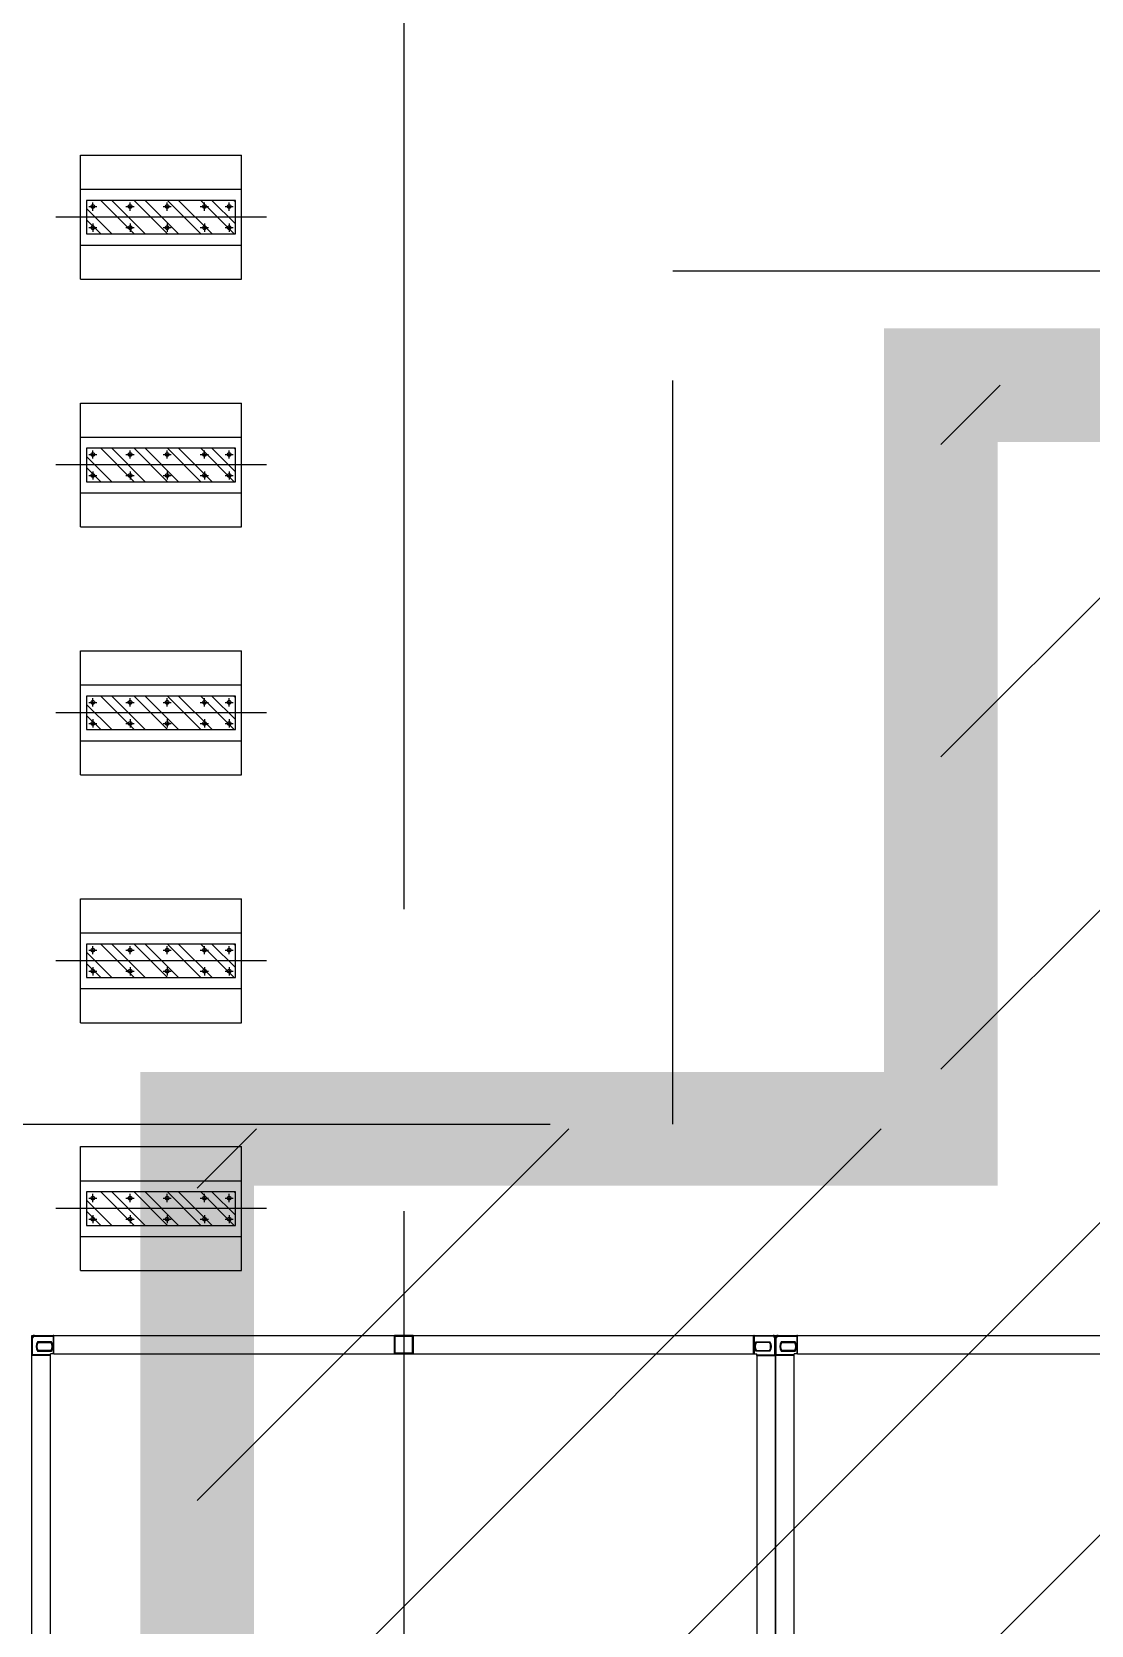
# Model space of a CAD drawing. Header units: millimetres. Extents: x 4133871 to 4440428, y -545651 to -495191.
# Drawn here: x 4198607 to 4199119, y -500683 to -499912 of the extents above; entities that cross this region are included whole.
import ezdxf

# ---------------------------------------------------------------- set-up
doc = ezdxf.new("R2010")
doc.units = ezdxf.units.MM
doc.header["$LTSCALE"] = 60
doc.linetypes.add('HID', pattern=[3, 2, -1])
doc.layers.add('3', color=3, linetype='Continuous')
doc.layers.add('SITE BOUNDARY-AP', color=4, linetype='xxx')
doc.styles.get("Standard").update_dxf_attribs({"font": 'romans.shx', "width": 0.75, "bigfont": 'whgtxt.shx'})
doc.linetypes.add('xxx', pattern='A,0.25,-0.022286,["xxx",Standard,S=0.1,R=0,X=0,Y=-0.035957],-0.221744', length=0.49403)

# ---------------------------------------------------------------- blocks, each defined once
blk = doc.blocks.new('KEY PLAN_NEW')
h = blk.add_hatch()
h.set_pattern_fill('ANSI32', color=253, scale=0.4, angle=90, style=0)
h.set_pattern_definition([(135, (897.6034, -5744.427), (-2.6940768, -2.6940768), []), (135, (897.6034, -5742.631), (-2.6940768, -2.6940768), [])])
h.paths.add_polyline_path([(-1695.02, -1254.18), (-1671.02, -1254.18), (-1671.02, -1248.78), (-1695.02, -1248.78)])
h = blk.add_hatch()
h.set_pattern_fill('ANSI32', color=253, scale=0.4, angle=90, style=0)
h.set_pattern_definition([(135, (897.6034, -5784.427), (-2.6940768, -2.6940768), []), (135, (897.6034, -5782.631), (-2.6940768, -2.6940768), [])])
h.paths.add_polyline_path([(-1695.02, -1294.18), (-1671.02, -1294.18), (-1671.02, -1288.78), (-1695.02, -1288.78)])
h = blk.add_hatch()
h.set_pattern_fill('ANSI32', color=253, scale=0.4, angle=90, style=0)
h.set_pattern_definition([(135, (897.6034, -5824.427), (-2.6940768, -2.6940768), []), (135, (897.6034, -5822.631), (-2.6940768, -2.6940768), [])])
h.paths.add_polyline_path([(-1695.02, -1334.18), (-1671.02, -1334.18), (-1671.02, -1328.78), (-1695.02, -1328.78)])
h = blk.add_hatch()
h.set_pattern_fill('ANSI32', color=253, scale=0.4, angle=90, style=0)
h.set_pattern_definition([(135, (897.6034, -5864.427), (-2.6940768, -2.6940768), []), (135, (897.6034, -5862.631), (-2.6940768, -2.6940768), [])])
h.paths.add_polyline_path([(-1695.02, -1374.18), (-1671.02, -1374.18), (-1671.02, -1368.78), (-1695.02, -1368.78)])
h = blk.add_hatch()
h.set_pattern_fill('ANSI32', color=253, scale=0.4, angle=90, style=0)
h.set_pattern_definition([(135, (897.6034, -5904.427), (-2.6940768, -2.6940768), []), (135, (897.6034, -5902.631), (-2.6940768, -2.6940768), [])])
h.paths.add_polyline_path([(-1695.02, -1414.18), (-1671.02, -1414.18), (-1671.02, -1408.78), (-1695.02, -1408.78)])
at = {"color": 253}
for p, q in [((-1696.02, -1261.48), (-1696.02, -1241.48)), ((-1696.02, -1241.48), (-1670.02, -1241.48)), ((-1670.02, -1261.48), (-1670.02, -1241.48)), ((-1696.02, -1246.98), (-1670.02, -1246.98)), ((-1694.02, -1250.44), (-1694.02, -1249.12)), ((-1694.02, -1250.44), (-1694.02, -1249.12)), ((-1688.02, -1250.44), (-1688.02, -1249.12)), ((-1682.02, -1250.44), (-1682.02, -1249.12)), ((-1676.02, -1250.44), (-1676.02, -1249.12)), ((-1672.02, -1250.44), (-1672.02, -1249.12)), ((-1666.02, -1251.48), (-1700.02, -1251.48)), ((-1694.68, -1249.78), (-1693.36, -1249.78)), ((-1694.68, -1249.78), (-1693.36, -1249.78)), ((-1688.68, -1249.78), (-1687.36, -1249.78)), ((-1682.68, -1249.78), (-1681.36, -1249.78)), ((-1676.68, -1249.78), (-1675.36, -1249.78)), ((-1672.68, -1249.78), (-1671.36, -1249.78)), ((-1694.68, -1253.18), (-1693.36, -1253.18)), ((-1694.68, -1253.18), (-1693.36, -1253.18)), ((-1694.02, -1252.52), (-1694.02, -1253.84)), ((-1694.02, -1252.52), (-1694.02, -1253.84)), ((-1688.68, -1253.18), (-1687.36, -1253.18)), ((-1688.02, -1252.52), (-1688.02, -1253.84)), ((-1682.68, -1253.18), (-1681.36, -1253.18)), ((-1682.02, -1252.52), (-1682.02, -1253.84)), ((-1676.68, -1253.18), (-1675.36, -1253.18)), ((-1676.02, -1252.52), (-1676.02, -1253.84)), ((-1672.68, -1253.18), (-1671.36, -1253.18)), ((-1672.02, -1252.52), (-1672.02, -1253.84)), ((-1696.02, -1255.98), (-1670.02, -1255.98)), ((-1696.02, -1261.48), (-1670.02, -1261.48)), ((-1696.02, -1301.48), (-1696.02, -1281.48)), ((-1696.02, -1281.48), (-1670.02, -1281.48)), ((-1670.02, -1301.48), (-1670.02, -1281.48)), ((-1696.02, -1286.98), (-1670.02, -1286.98)), ((-1694.68, -1289.78), (-1693.36, -1289.78)), ((-1694.68, -1289.78), (-1693.36, -1289.78)), ((-1694.02, -1290.44), (-1694.02, -1289.12)), ((-1694.02, -1290.44), (-1694.02, -1289.12)), ((-1688.68, -1289.78), (-1687.36, -1289.78)), ((-1688.02, -1290.44), (-1688.02, -1289.12)), ((-1682.68, -1289.78), (-1681.36, -1289.78)), ((-1682.02, -1290.44), (-1682.02, -1289.12)), ((-1676.68, -1289.78), (-1675.36, -1289.78)), ((-1676.02, -1290.44), (-1676.02, -1289.12)), ((-1672.68, -1289.78), (-1671.36, -1289.78)), ((-1672.02, -1290.44), (-1672.02, -1289.12)), ((-1666.02, -1291.48), (-1700.02, -1291.48)), ((-1694.68, -1293.18), (-1693.36, -1293.18)), ((-1694.68, -1293.18), (-1693.36, -1293.18)), ((-1694.02, -1292.52), (-1694.02, -1293.84)), ((-1694.02, -1292.52), (-1694.02, -1293.84)), ((-1688.68, -1293.18), (-1687.36, -1293.18)), ((-1688.02, -1292.52), (-1688.02, -1293.84)), ((-1682.68, -1293.18), (-1681.36, -1293.18)), ((-1682.02, -1292.52), (-1682.02, -1293.84)), ((-1676.68, -1293.18), (-1675.36, -1293.18)), ((-1676.02, -1292.52), (-1676.02, -1293.84)), ((-1672.68, -1293.18), (-1671.36, -1293.18)), ((-1672.02, -1292.52), (-1672.02, -1293.84)), ((-1696.02, -1295.98), (-1670.02, -1295.98)), ((-1696.02, -1301.48), (-1670.02, -1301.48)), ((-1696.02, -1341.48), (-1696.02, -1321.48)), ((-1696.02, -1321.48), (-1670.02, -1321.48)), ((-1670.02, -1341.48), (-1670.02, -1321.48)), ((-1696.02, -1326.98), (-1670.02, -1326.98)), ((-1694.02, -1330.44), (-1694.02, -1329.12)), ((-1694.02, -1330.44), (-1694.02, -1329.12)), ((-1688.02, -1330.44), (-1688.02, -1329.12)), ((-1682.02, -1330.44), (-1682.02, -1329.12)), ((-1676.02, -1330.44), (-1676.02, -1329.12)), ((-1672.02, -1330.44), (-1672.02, -1329.12)), ((-1666.02, -1331.48), (-1700.02, -1331.48)), ((-1694.68, -1329.78), (-1693.36, -1329.78)), ((-1694.68, -1329.78), (-1693.36, -1329.78)), ((-1688.68, -1329.78), (-1687.36, -1329.78)), ((-1682.68, -1329.78), (-1681.36, -1329.78)), ((-1676.68, -1329.78), (-1675.36, -1329.78)), ((-1672.68, -1329.78), (-1671.36, -1329.78)), ((-1694.68, -1333.18), (-1693.36, -1333.18)), ((-1694.68, -1333.18), (-1693.36, -1333.18)), ((-1694.02, -1332.52), (-1694.02, -1333.84)), ((-1694.02, -1332.52), (-1694.02, -1333.84)), ((-1688.68, -1333.18), (-1687.36, -1333.18)), ((-1688.02, -1332.52), (-1688.02, -1333.84)), ((-1682.68, -1333.18), (-1681.36, -1333.18)), ((-1682.02, -1332.52), (-1682.02, -1333.84)), ((-1676.68, -1333.18), (-1675.36, -1333.18)), ((-1676.02, -1332.52), (-1676.02, -1333.84)), ((-1672.68, -1333.18), (-1671.36, -1333.18)), ((-1672.02, -1332.52), (-1672.02, -1333.84)), ((-1696.02, -1335.98), (-1670.02, -1335.98)), ((-1696.02, -1341.48), (-1670.02, -1341.48)), ((-1696.02, -1381.48), (-1696.02, -1361.48)), ((-1696.02, -1361.48), (-1670.02, -1361.48)), ((-1670.02, -1381.48), (-1670.02, -1361.48)), ((-1696.02, -1366.98), (-1670.02, -1366.98)), ((-1694.68, -1369.78), (-1693.36, -1369.78)), ((-1694.68, -1369.78), (-1693.36, -1369.78)), ((-1694.02, -1370.44), (-1694.02, -1369.12)), ((-1694.02, -1370.44), (-1694.02, -1369.12)), ((-1688.68, -1369.78), (-1687.36, -1369.78)), ((-1688.02, -1370.44), (-1688.02, -1369.12)), ((-1682.68, -1369.78), (-1681.36, -1369.78)), ((-1682.02, -1370.44), (-1682.02, -1369.12)), ((-1676.68, -1369.78), (-1675.36, -1369.78)), ((-1676.02, -1370.44), (-1676.02, -1369.12)), ((-1672.68, -1369.78), (-1671.36, -1369.78)), ((-1672.02, -1370.44), (-1672.02, -1369.12)), ((-1666.02, -1371.48), (-1700.02, -1371.48)), ((-1694.02, -1372.52), (-1694.02, -1373.84)), ((-1694.02, -1372.52), (-1694.02, -1373.84)), ((-1688.02, -1372.52), (-1688.02, -1373.84)), ((-1682.02, -1372.52), (-1682.02, -1373.84)), ((-1676.02, -1372.52), (-1676.02, -1373.84)), ((-1672.02, -1372.52), (-1672.02, -1373.84)), ((-1694.68, -1373.18), (-1693.36, -1373.18)), ((-1694.68, -1373.18), (-1693.36, -1373.18)), ((-1688.68, -1373.18), (-1687.36, -1373.18)), ((-1682.68, -1373.18), (-1681.36, -1373.18)), ((-1676.68, -1373.18), (-1675.36, -1373.18)), ((-1672.68, -1373.18), (-1671.36, -1373.18)), ((-1696.02, -1375.98), (-1670.02, -1375.98)), ((-1696.02, -1381.48), (-1670.02, -1381.48)), ((-1696.02, -1421.48), (-1696.02, -1401.48)), ((-1696.02, -1401.48), (-1670.02, -1401.48)), ((-1670.02, -1421.48), (-1670.02, -1401.48)), ((-1696.02, -1406.98), (-1670.02, -1406.98)), ((-1666.02, -1411.48), (-1700.02, -1411.48)), ((-1694.68, -1409.78), (-1693.36, -1409.78)), ((-1694.68, -1409.78), (-1693.36, -1409.78)), ((-1694.02, -1410.44), (-1694.02, -1409.12)), ((-1694.02, -1410.44), (-1694.02, -1409.12)), ((-1688.68, -1409.78), (-1687.36, -1409.78)), ((-1688.02, -1410.44), (-1688.02, -1409.12)), ((-1682.68, -1409.78), (-1681.36, -1409.78)), ((-1682.02, -1410.44), (-1682.02, -1409.12)), ((-1676.68, -1409.78), (-1675.36, -1409.78)), ((-1676.02, -1410.44), (-1676.02, -1409.12)), ((-1672.68, -1409.78), (-1671.36, -1409.78)), ((-1672.02, -1410.44), (-1672.02, -1409.12)), ((-1694.68, -1413.18), (-1693.36, -1413.18)), ((-1694.68, -1413.18), (-1693.36, -1413.18)), ((-1694.02, -1412.52), (-1694.02, -1413.84)), ((-1694.02, -1412.52), (-1694.02, -1413.84)), ((-1688.68, -1413.18), (-1687.36, -1413.18)), ((-1688.02, -1412.52), (-1688.02, -1413.84)), ((-1682.68, -1413.18), (-1681.36, -1413.18)), ((-1682.02, -1412.52), (-1682.02, -1413.84)), ((-1676.68, -1413.18), (-1675.36, -1413.18)), ((-1676.02, -1412.52), (-1676.02, -1413.84)), ((-1672.68, -1413.18), (-1671.36, -1413.18)), ((-1672.02, -1412.52), (-1672.02, -1413.84)), ((-1696.02, -1415.98), (-1670.02, -1415.98)), ((-1696.02, -1421.48), (-1670.02, -1421.48)), ((-1645.36, -1434.94), (-1645.36, -1431.94)), ((-1642.36, -1431.94), (-1645.36, -1431.94)), ((-1645.24, -1432.06), (-1642.48, -1432.06)), ((-1645.24, -1432.06), (-1642.48, -1432.06)), ((-1645.24, -1434.82), (-1645.24, -1432.06)), ((-1642.48, -1432.06), (-1642.48, -1434.82)), ((-1642.36, -1431.94), (-1642.36, -1434.94)), ((-1700.86, -1435.18), (-1700.86, -1434.94)), ((-1700.3, -1434.94), (-1700.86, -1434.94)), ((-1700.86, -1488.7), (-1700.86, -1435.18)), ((-1700.3, -1434.94), (-1587.42, -1434.94)), ((-1645.36, -1434.94), (-1642.36, -1434.94)), ((-1642.48, -1434.82), (-1645.24, -1434.82)), ((-1587.42, -1434.94), (-1586.86, -1434.94)), ((-1586.86, -1435.18), (-1586.86, -1434.94)), ((-1586.86, -1435.18), (-1586.86, -1488.7)), ((-1580.86, -1435.18), (-1580.86, -1434.94)), ((-1580.3, -1434.94), (-1580.86, -1434.94)), ((-1580.86, -1488.7), (-1580.86, -1435.18)), ((-1580.3, -1434.94), (-1287.42, -1434.94))]:
    blk.add_line(p, q, dxfattribs=at)
at = {"color": 253, "linetype": 'Continuous'}
for p, q in [((-1703.74, -1432.06), (-1703.74, -1432.06)), ((-1703.74, -1432.06), (-1703.74, -1432.06)), ((-1703.45, -1432.06), (-1703.45, -1431.94)), ((-1703.45, -1432.06), (-1700.42, -1432.06)), ((-1700.42, -1432.06), (-1700.42, -1431.94)), ((-1700.3, -1432.06), (-1700.42, -1432.06)), ((-1700.42, -1432.06), (-1700.42, -1434.94)), ((-1700.3, -1434.94), (-1700.3, -1431.94)), ((-1587.42, -1434.94), (-1587.42, -1431.94)), ((-1587.42, -1432.06), (-1587.3, -1432.06)), ((-1587.3, -1432.06), (-1587.3, -1431.94)), ((-1587.3, -1432.06), (-1587.3, -1434.94)), ((-1584.27, -1432.06), (-1587.3, -1432.06)), ((-1584.27, -1432.06), (-1584.27, -1431.94)), ((-1583.98, -1432.06), (-1583.98, -1432.06)), ((-1583.98, -1432.06), (-1583.98, -1432.06)), ((-1583.74, -1432.06), (-1583.74, -1432.06)), ((-1583.74, -1432.06), (-1583.74, -1432.06)), ((-1583.45, -1432.06), (-1583.45, -1431.94)), ((-1583.45, -1432.06), (-1580.42, -1432.06)), ((-1580.42, -1432.06), (-1580.42, -1431.94)), ((-1580.3, -1432.06), (-1580.42, -1432.06)), ((-1580.42, -1432.06), (-1580.42, -1434.94)), ((-1580.3, -1434.94), (-1580.3, -1431.94)), ((-1703.74, -1432.35), (-1703.86, -1432.35)), ((-1703.74, -1435.06), (-1703.74, -1432.35)), ((-1700.7, -1432.97), (-1702.96, -1432.97)), ((-1702.96, -1434.48), (-1700.7, -1434.48)), ((-1702.9, -1433.09), (-1700.77, -1433.09)), ((-1700.77, -1434.36), (-1702.9, -1434.36)), ((-1587.02, -1432.97), (-1584.76, -1432.97)), ((-1584.76, -1434.48), (-1587.02, -1434.48)), ((-1584.83, -1433.09), (-1586.96, -1433.09)), ((-1586.96, -1434.36), (-1584.83, -1434.36)), ((-1583.98, -1432.35), (-1583.86, -1432.35)), ((-1583.98, -1435.06), (-1583.98, -1432.35)), ((-1583.74, -1432.35), (-1583.86, -1432.35)), ((-1583.74, -1435.06), (-1583.74, -1432.35)), ((-1580.7, -1432.97), (-1582.96, -1432.97)), ((-1582.96, -1434.48), (-1580.7, -1434.48)), ((-1582.9, -1433.09), (-1580.77, -1433.09)), ((-1580.77, -1434.36), (-1582.9, -1434.36)), ((-1703.86, -1435.06), (-1703.74, -1435.06)), ((-1700.86, -1435.18), (-1703.86, -1435.18)), ((-1703.74, -1435.18), (-1703.74, -1435.06)), ((-1700.86, -1435.06), (-1703.74, -1435.06)), ((-1586.86, -1435.06), (-1583.98, -1435.06)), ((-1586.86, -1435.18), (-1583.86, -1435.18)), ((-1583.86, -1435.06), (-1583.98, -1435.06)), ((-1583.98, -1435.18), (-1583.98, -1435.06)), ((-1583.86, -1435.06), (-1583.74, -1435.06)), ((-1580.86, -1435.18), (-1583.86, -1435.18)), ((-1583.74, -1435.18), (-1583.74, -1435.06)), ((-1580.86, -1435.06), (-1583.74, -1435.06))]:
    blk.add_line(p, q, dxfattribs=at)
at = {"color": 253}
for points in [[(-1695.02, -1254.18), (-1671.02, -1254.18), (-1671.02, -1248.78), (-1695.02, -1248.78)], [(-1695.02, -1294.18), (-1671.02, -1294.18), (-1671.02, -1288.78), (-1695.02, -1288.78)], [(-1695.02, -1334.18), (-1671.02, -1334.18), (-1671.02, -1328.78), (-1695.02, -1328.78)], [(-1695.02, -1374.18), (-1671.02, -1374.18), (-1671.02, -1368.78), (-1695.02, -1368.78)], [(-1695.02, -1414.18), (-1671.02, -1414.18), (-1671.02, -1408.78), (-1695.02, -1408.78)], [(-1703.86, -1491.94), (-1703.86, -1431.94), (-1583.86, -1431.94), (-1583.86, -1491.94)], [(-1583.86, -1491.94), (-1583.86, -1431.94), (-1283.86, -1431.94), (-1283.86, -1491.94)]]:
    blk.add_lwpolyline(points, close=True, dxfattribs=at)
at = {"color": 253, "linetype": 'HID'}
blk.add_lwpolyline([(-1740.23, -1397.85), (-1600.43, -1397.85), (-1600.43, -1260.16), (-1463.86, -1260.16)], dxfattribs=at)
at = {"color": 253}
for centre in [(-1694.02, -1249.78), (-1694.02, -1249.78), (-1688.02, -1249.78), (-1682.02, -1249.78), (-1676.02, -1249.78), (-1672.02, -1249.78), (-1694.02, -1253.18), (-1694.02, -1253.18), (-1688.02, -1253.18), (-1682.02, -1253.18), (-1676.02, -1253.18), (-1672.02, -1253.18), (-1694.02, -1289.78), (-1694.02, -1289.78), (-1688.02, -1289.78), (-1682.02, -1289.78), (-1676.02, -1289.78), (-1672.02, -1289.78), (-1694.02, -1293.18), (-1694.02, -1293.18), (-1688.02, -1293.18), (-1682.02, -1293.18), (-1676.02, -1293.18), (-1672.02, -1293.18), (-1694.02, -1329.78), (-1694.02, -1329.78), (-1688.02, -1329.78), (-1682.02, -1329.78), (-1676.02, -1329.78), (-1672.02, -1329.78), (-1694.02, -1333.18), (-1694.02, -1333.18), (-1688.02, -1333.18), (-1682.02, -1333.18), (-1676.02, -1333.18), (-1672.02, -1333.18), (-1694.02, -1369.78), (-1694.02, -1369.78), (-1688.02, -1369.78), (-1682.02, -1369.78), (-1676.02, -1369.78), (-1672.02, -1369.78), (-1694.02, -1373.18), (-1694.02, -1373.18), (-1688.02, -1373.18), (-1682.02, -1373.18), (-1676.02, -1373.18), (-1672.02, -1373.18), (-1694.02, -1409.78), (-1694.02, -1409.78), (-1688.02, -1409.78), (-1682.02, -1409.78), (-1676.02, -1409.78), (-1672.02, -1409.78), (-1694.02, -1413.18), (-1694.02, -1413.18), (-1688.02, -1413.18), (-1682.02, -1413.18), (-1676.02, -1413.18), (-1672.02, -1413.18)]:
    blk.add_circle(centre, 0.3, dxfattribs=at)
at = {"color": 253, "linetype": 'Continuous'}
for centre, radius, start, end in [((-1703.45, -1432.35), 0.41, 90, 180), ((-1703.45, -1432.35), 0.29, 90, 180), ((-1700.42, -1432.06), 0.12, 0, 90), ((-1587.3, -1432.06), 0.12, 90, 180), ((-1584.27, -1432.35), 0.41, 0, 90), ((-1584.27, -1432.35), 0.29, 0, 90), ((-1583.45, -1432.35), 0.41, 90, 180), ((-1583.45, -1432.35), 0.29, 90, 180), ((-1580.42, -1432.06), 0.12, 0, 90), ((-1701.83, -1433.72), 1.36, 146.2792, 213.7208), ((-1701.83, -1433.72), 1.24, 149.1964, 210.8036), ((-1701.83, -1433.72), 1.24, 329.1964, 30.8036), ((-1701.83, -1433.72), 1.36, 326.2792, 33.7208), ((-1585.89, -1433.72), 1.36, 146.2792, 213.7208), ((-1585.89, -1433.72), 1.24, 149.1964, 210.8036), ((-1585.89, -1433.72), 1.24, 329.1964, 30.8036), ((-1585.89, -1433.72), 1.36, 326.2792, 33.7208), ((-1581.83, -1433.72), 1.36, 146.2792, 213.7208), ((-1581.83, -1433.72), 1.24, 149.1964, 210.8036), ((-1581.83, -1433.72), 1.24, 329.1964, 30.8036), ((-1581.83, -1433.72), 1.36, 326.2792, 33.7208), ((-1703.74, -1435.06), 0.12, 180, 270), ((-1583.98, -1435.06), 0.12, 270, 0), ((-1583.74, -1435.06), 0.12, 180, 270)]:
    blk.add_arc(centre, radius, start, end, dxfattribs=at)
for points, knots in [([(-1702.96, -1432.97), (-1702.96, -1432.97, 46), (-1702.96, -1432.97, 46), (-1702.96, -1432.97, 46), (-1702.96, -1432.97, 46), (-1702.96, -1432.97, 46), (-1702.96, -1432.98, 46), (-1702.96, -1432.98, 46), (-1702.95, -1432.98, 46), (-1702.95, -1432.99, 46), (-1702.95, -1432.99, 46), (-1702.95, -1433, 46), (-1702.94, -1433, 46), (-1702.94, -1433.01, 46), (-1702.94, -1433.01, 46), (-1702.94, -1433.01, 46), (-1702.94, -1433.01, 46), (-1702.94, -1433.01, 46), (-1702.94, -1433.02, 46), (-1702.94, -1433.02, 46), (-1702.93, -1433.03, 46), (-1702.93, -1433.03, 46), (-1702.93, -1433.04, 46), (-1702.92, -1433.04, 46), (-1702.92, -1433.04, 46), (-1702.92, -1433.04, 46), (-1702.92, -1433.04, 46), (-1702.92, -1433.05, 46), (-1702.92, -1433.05, 46), (-1702.92, -1433.05, 46), (-1702.92, -1433.05, 46), (-1702.92, -1433.06, 46), (-1702.91, -1433.06, 46), (-1702.91, -1433.06, 46), (-1702.91, -1433.07, 46), (-1702.91, -1433.07, 46), (-1702.91, -1433.07, 46), (-1702.91, -1433.07, 46), (-1702.91, -1433.07, 46), (-1702.91, -1433.07, 46), (-1702.9, -1433.07, 46), (-1702.9, -1433.08, 46), (-1702.9, -1433.08, 46), (-1702.9, -1433.08, 46), (-1702.9, -1433.08, 46), (-1702.9, -1433.08, 46), (-1702.9, -1433.08, 46), (-1702.9, -1433.08, 46), (-1702.9, -1433.09, 46), (-1702.9, -1433.09, 46), (-1702.9, -1433.09, 46), (-1702.9, -1433.09, 46), (-1702.9, -1433.09, 46), (-1702.9, -1433.09, 46)], [0, 0, 0, 0, 0.00782, 0.00782, 0.015639, 0.031279, 0.031279, 0.062557, 0.062557, 0.125114, 0.125114, 0.187671, 0.187671, 0.21895, 0.21895, 0.234589, 0.234589, 0.250228, 0.250228, 0.312785, 0.312785, 0.375342, 0.375342, 0.437899, 0.437899, 0.453538, 0.453538, 0.469178, 0.469178, 0.500456, 0.500456, 0.563013, 0.563013, 0.62557, 0.62557, 0.641209, 0.641209, 0.656849, 0.656849, 0.688127, 0.688127, 0.750684, 0.750684, 0.813241, 0.813241, 0.828881, 0.828881, 0.84452, 0.84452, 0.875798, 0.875798, 0.938355, 1, 1, 1, 1]), ([(-1702.9, -1434.36), (-1702.9, -1434.36, 46), (-1702.9, -1434.36, 46), (-1702.9, -1434.36, 46), (-1702.9, -1434.36, 46), (-1702.9, -1434.36, 46), (-1702.9, -1434.36, 46), (-1702.9, -1434.36, 46), (-1702.9, -1434.36, 46), (-1702.9, -1434.36, 46), (-1702.9, -1434.37, 46), (-1702.9, -1434.37, 46), (-1702.9, -1434.37, 46), (-1702.9, -1434.37, 46), (-1702.91, -1434.38, 46), (-1702.91, -1434.38, 46), (-1702.91, -1434.38, 46), (-1702.91, -1434.38, 46), (-1702.91, -1434.38, 46), (-1702.91, -1434.38, 46), (-1702.91, -1434.38, 46), (-1702.91, -1434.39, 46), (-1702.92, -1434.39, 46), (-1702.92, -1434.39, 46), (-1702.92, -1434.4, 46), (-1702.92, -1434.4, 46), (-1702.92, -1434.4, 46), (-1702.92, -1434.4, 46), (-1702.92, -1434.4, 46), (-1702.92, -1434.4, 46), (-1702.92, -1434.41, 46), (-1702.93, -1434.41, 46), (-1702.93, -1434.42, 46), (-1702.93, -1434.42, 46), (-1702.94, -1434.43, 46), (-1702.94, -1434.43, 46), (-1702.94, -1434.44, 46), (-1702.94, -1434.44, 46), (-1702.94, -1434.44, 46), (-1702.94, -1434.44, 46), (-1702.94, -1434.44, 46), (-1702.94, -1434.44, 46), (-1702.95, -1434.45, 46), (-1702.95, -1434.45, 46), (-1702.95, -1434.46, 46), (-1702.95, -1434.46, 46), (-1702.96, -1434.47, 46), (-1702.96, -1434.47, 46), (-1702.96, -1434.47, 46), (-1702.96, -1434.48, 46), (-1702.96, -1434.48, 46), (-1702.96, -1434.48, 46), (-1702.96, -1434.48, 46), (-1702.96, -1434.48, 46)], [0, 0, 0, 0, 0.06206, 0.12459, 0.12459, 0.155854, 0.155854, 0.171487, 0.171487, 0.187119, 0.187119, 0.249648, 0.249648, 0.312178, 0.312178, 0.343442, 0.343442, 0.359075, 0.359075, 0.374707, 0.374707, 0.437236, 0.437236, 0.499766, 0.499766, 0.53103, 0.53103, 0.546663, 0.546663, 0.562295, 0.562295, 0.624824, 0.624824, 0.687353, 0.687353, 0.749883, 0.749883, 0.765515, 0.765515, 0.781147, 0.781147, 0.812412, 0.812412, 0.874941, 0.874941, 0.937471, 0.937471, 0.968735, 0.968735, 0.984368, 0.992184, 0.992184, 1, 1, 1, 1]), ([(-1700.7, -1432.97), (-1700.7, -1432.97, 46), (-1700.7, -1432.97, 46), (-1700.7, -1432.97, 46), (-1700.7, -1432.97, 46), (-1700.7, -1432.97, 46), (-1700.7, -1432.98, 46), (-1700.71, -1432.98, 46), (-1700.71, -1432.98, 46), (-1700.71, -1432.99, 46), (-1700.71, -1432.99, 46), (-1700.72, -1433, 46), (-1700.72, -1433, 46), (-1700.72, -1433.01, 46), (-1700.72, -1433.01, 46), (-1700.72, -1433.01, 46), (-1700.72, -1433.01, 46), (-1700.72, -1433.01, 46), (-1700.73, -1433.02, 46), (-1700.73, -1433.02, 46), (-1700.73, -1433.03, 46), (-1700.73, -1433.03, 46), (-1700.74, -1433.04, 46), (-1700.74, -1433.04, 46), (-1700.74, -1433.04, 46), (-1700.74, -1433.04, 46), (-1700.74, -1433.04, 46), (-1700.74, -1433.05, 46), (-1700.74, -1433.05, 46), (-1700.74, -1433.05, 46), (-1700.75, -1433.05, 46), (-1700.75, -1433.06, 46), (-1700.75, -1433.06, 46), (-1700.75, -1433.06, 46), (-1700.75, -1433.07, 46), (-1700.75, -1433.07, 46), (-1700.76, -1433.07, 46), (-1700.76, -1433.07, 46), (-1700.76, -1433.07, 46), (-1700.76, -1433.07, 46), (-1700.76, -1433.07, 46), (-1700.76, -1433.08, 46), (-1700.76, -1433.08, 46), (-1700.76, -1433.08, 46), (-1700.76, -1433.08, 46), (-1700.76, -1433.08, 46), (-1700.76, -1433.08, 46), (-1700.76, -1433.08, 46), (-1700.76, -1433.09, 46), (-1700.76, -1433.09, 46), (-1700.77, -1433.09, 46), (-1700.77, -1433.09, 46), (-1700.77, -1433.09, 46), (-1700.77, -1433.09, 46)], [0, 0, 0, 0, 0.00782, 0.00782, 0.015639, 0.031279, 0.031279, 0.062557, 0.062557, 0.125114, 0.125114, 0.187671, 0.187671, 0.21895, 0.21895, 0.234589, 0.234589, 0.250228, 0.250228, 0.312785, 0.312785, 0.375342, 0.375342, 0.437899, 0.437899, 0.453538, 0.453538, 0.469178, 0.469178, 0.500456, 0.500456, 0.563013, 0.563013, 0.62557, 0.62557, 0.641209, 0.641209, 0.656849, 0.656849, 0.688127, 0.688127, 0.750684, 0.750684, 0.813241, 0.813241, 0.828881, 0.828881, 0.84452, 0.84452, 0.875798, 0.875798, 0.938355, 1, 1, 1, 1]), ([(-1700.77, -1434.36), (-1700.77, -1434.36, 46), (-1700.77, -1434.36, 46), (-1700.77, -1434.36, 46), (-1700.76, -1434.36, 46), (-1700.76, -1434.36, 46), (-1700.76, -1434.36, 46), (-1700.76, -1434.36, 46), (-1700.76, -1434.36, 46), (-1700.76, -1434.36, 46), (-1700.76, -1434.37, 46), (-1700.76, -1434.37, 46), (-1700.76, -1434.37, 46), (-1700.76, -1434.37, 46), (-1700.76, -1434.38, 46), (-1700.76, -1434.38, 46), (-1700.76, -1434.38, 46), (-1700.76, -1434.38, 46), (-1700.75, -1434.38, 46), (-1700.75, -1434.38, 46), (-1700.75, -1434.38, 46), (-1700.75, -1434.39, 46), (-1700.75, -1434.39, 46), (-1700.75, -1434.39, 46), (-1700.74, -1434.4, 46), (-1700.74, -1434.4, 46), (-1700.74, -1434.4, 46), (-1700.74, -1434.4, 46), (-1700.74, -1434.4, 46), (-1700.74, -1434.4, 46), (-1700.74, -1434.41, 46), (-1700.74, -1434.41, 46), (-1700.73, -1434.42, 46), (-1700.73, -1434.42, 46), (-1700.73, -1434.43, 46), (-1700.73, -1434.43, 46), (-1700.72, -1434.44, 46), (-1700.72, -1434.44, 46), (-1700.72, -1434.44, 46), (-1700.72, -1434.44, 46), (-1700.72, -1434.44, 46), (-1700.72, -1434.44, 46), (-1700.72, -1434.45, 46), (-1700.71, -1434.45, 46), (-1700.71, -1434.46, 46), (-1700.71, -1434.46, 46), (-1700.71, -1434.47, 46), (-1700.7, -1434.47, 46), (-1700.7, -1434.47, 46), (-1700.7, -1434.48, 46), (-1700.7, -1434.48, 46), (-1700.7, -1434.48, 46), (-1700.7, -1434.48, 46), (-1700.7, -1434.48, 46)], [0, 0, 0, 0, 0.06206, 0.12459, 0.12459, 0.155854, 0.155854, 0.171487, 0.171487, 0.187119, 0.187119, 0.249648, 0.249648, 0.312178, 0.312178, 0.343442, 0.343442, 0.359075, 0.359075, 0.374707, 0.374707, 0.437236, 0.437236, 0.499766, 0.499766, 0.53103, 0.53103, 0.546663, 0.546663, 0.562295, 0.562295, 0.624824, 0.624824, 0.687353, 0.687353, 0.749883, 0.749883, 0.765515, 0.765515, 0.781147, 0.781147, 0.812412, 0.812412, 0.874941, 0.874941, 0.937471, 0.937471, 0.968735, 0.968735, 0.984368, 0.992184, 0.992184, 1, 1, 1, 1]), ([(-1587.02, -1432.97), (-1587.02, -1432.97, 46), (-1587.02, -1432.97, 46), (-1587.02, -1432.97, 46), (-1587.02, -1432.97, 46), (-1587.02, -1432.97, 46), (-1587.02, -1432.98, 46), (-1587.02, -1432.98, 46), (-1587.02, -1432.98, 46), (-1587.01, -1432.99, 46), (-1587.01, -1432.99, 46), (-1587.01, -1433, 46), (-1587, -1433, 46), (-1587, -1433.01, 46), (-1587, -1433.01, 46), (-1587, -1433.01, 46), (-1587, -1433.01, 46), (-1587, -1433.01, 46), (-1587, -1433.02, 46), (-1587, -1433.02, 46), (-1586.99, -1433.03, 46), (-1586.99, -1433.03, 46), (-1586.99, -1433.04, 46), (-1586.98, -1433.04, 46), (-1586.98, -1433.04, 46), (-1586.98, -1433.04, 46), (-1586.98, -1433.04, 46), (-1586.98, -1433.05, 46), (-1586.98, -1433.05, 46), (-1586.98, -1433.05, 46), (-1586.98, -1433.05, 46), (-1586.98, -1433.06, 46), (-1586.97, -1433.06, 46), (-1586.97, -1433.06, 46), (-1586.97, -1433.07, 46), (-1586.97, -1433.07, 46), (-1586.97, -1433.07, 46), (-1586.97, -1433.07, 46), (-1586.97, -1433.07, 46), (-1586.97, -1433.07, 46), (-1586.96, -1433.07, 46), (-1586.96, -1433.08, 46), (-1586.96, -1433.08, 46), (-1586.96, -1433.08, 46), (-1586.96, -1433.08, 46), (-1586.96, -1433.08, 46), (-1586.96, -1433.08, 46), (-1586.96, -1433.08, 46), (-1586.96, -1433.09, 46), (-1586.96, -1433.09, 46), (-1586.96, -1433.09, 46), (-1586.96, -1433.09, 46), (-1586.96, -1433.09, 46), (-1586.96, -1433.09, 46)], [0, 0, 0, 0, 0.00782, 0.00782, 0.015639, 0.031279, 0.031279, 0.062557, 0.062557, 0.125114, 0.125114, 0.187671, 0.187671, 0.21895, 0.21895, 0.234589, 0.234589, 0.250228, 0.250228, 0.312785, 0.312785, 0.375342, 0.375342, 0.437899, 0.437899, 0.453538, 0.453538, 0.469178, 0.469178, 0.500456, 0.500456, 0.563013, 0.563013, 0.62557, 0.62557, 0.641209, 0.641209, 0.656849, 0.656849, 0.688127, 0.688127, 0.750684, 0.750684, 0.813241, 0.813241, 0.828881, 0.828881, 0.84452, 0.84452, 0.875798, 0.875798, 0.938355, 1, 1, 1, 1]), ([(-1586.96, -1434.36), (-1586.96, -1434.36, 46), (-1586.96, -1434.36, 46), (-1586.96, -1434.36, 46), (-1586.96, -1434.36, 46), (-1586.96, -1434.36, 46), (-1586.96, -1434.36, 46), (-1586.96, -1434.36, 46), (-1586.96, -1434.36, 46), (-1586.96, -1434.36, 46), (-1586.96, -1434.37, 46), (-1586.96, -1434.37, 46), (-1586.96, -1434.37, 46), (-1586.96, -1434.37, 46), (-1586.97, -1434.38, 46), (-1586.97, -1434.38, 46), (-1586.97, -1434.38, 46), (-1586.97, -1434.38, 46), (-1586.97, -1434.38, 46), (-1586.97, -1434.38, 46), (-1586.97, -1434.38, 46), (-1586.97, -1434.39, 46), (-1586.98, -1434.39, 46), (-1586.98, -1434.39, 46), (-1586.98, -1434.4, 46), (-1586.98, -1434.4, 46), (-1586.98, -1434.4, 46), (-1586.98, -1434.4, 46), (-1586.98, -1434.4, 46), (-1586.98, -1434.4, 46), (-1586.98, -1434.41, 46), (-1586.99, -1434.41, 46), (-1586.99, -1434.42, 46), (-1586.99, -1434.42, 46), (-1587, -1434.43, 46), (-1587, -1434.43, 46), (-1587, -1434.44, 46), (-1587, -1434.44, 46), (-1587, -1434.44, 46), (-1587, -1434.44, 46), (-1587, -1434.44, 46), (-1587, -1434.44, 46), (-1587.01, -1434.45, 46), (-1587.01, -1434.45, 46), (-1587.01, -1434.46, 46), (-1587.02, -1434.46, 46), (-1587.02, -1434.47, 46), (-1587.02, -1434.47, 46), (-1587.02, -1434.47, 46), (-1587.02, -1434.48, 46), (-1587.02, -1434.48, 46), (-1587.02, -1434.48, 46), (-1587.02, -1434.48, 46), (-1587.02, -1434.48, 46)], [0, 0, 0, 0, 0.06206, 0.12459, 0.12459, 0.155854, 0.155854, 0.171487, 0.171487, 0.187119, 0.187119, 0.249648, 0.249648, 0.312178, 0.312178, 0.343442, 0.343442, 0.359075, 0.359075, 0.374707, 0.374707, 0.437236, 0.437236, 0.499766, 0.499766, 0.53103, 0.53103, 0.546663, 0.546663, 0.562295, 0.562295, 0.624824, 0.624824, 0.687353, 0.687353, 0.749883, 0.749883, 0.765515, 0.765515, 0.781147, 0.781147, 0.812412, 0.812412, 0.874941, 0.874941, 0.937471, 0.937471, 0.968735, 0.968735, 0.984368, 0.992184, 0.992184, 1, 1, 1, 1]), ([(-1584.76, -1432.97), (-1584.76, -1432.97, 46), (-1584.76, -1432.97, 46), (-1584.76, -1432.97, 46), (-1584.76, -1432.97, 46), (-1584.76, -1432.97, 46), (-1584.76, -1432.98, 46), (-1584.77, -1432.98, 46), (-1584.77, -1432.98, 46), (-1584.77, -1432.99, 46), (-1584.77, -1432.99, 46), (-1584.78, -1433, 46), (-1584.78, -1433, 46), (-1584.78, -1433.01, 46), (-1584.78, -1433.01, 46), (-1584.78, -1433.01, 46), (-1584.78, -1433.01, 46), (-1584.78, -1433.01, 46), (-1584.79, -1433.02, 46), (-1584.79, -1433.02, 46), (-1584.79, -1433.03, 46), (-1584.79, -1433.03, 46), (-1584.8, -1433.04, 46), (-1584.8, -1433.04, 46), (-1584.8, -1433.04, 46), (-1584.8, -1433.04, 46), (-1584.8, -1433.04, 46), (-1584.8, -1433.05, 46), (-1584.8, -1433.05, 46), (-1584.8, -1433.05, 46), (-1584.81, -1433.05, 46), (-1584.81, -1433.06, 46), (-1584.81, -1433.06, 46), (-1584.81, -1433.06, 46), (-1584.81, -1433.07, 46), (-1584.81, -1433.07, 46), (-1584.82, -1433.07, 46), (-1584.82, -1433.07, 46), (-1584.82, -1433.07, 46), (-1584.82, -1433.07, 46), (-1584.82, -1433.07, 46), (-1584.82, -1433.08, 46), (-1584.82, -1433.08, 46), (-1584.82, -1433.08, 46), (-1584.82, -1433.08, 46), (-1584.82, -1433.08, 46), (-1584.82, -1433.08, 46), (-1584.82, -1433.08, 46), (-1584.82, -1433.09, 46), (-1584.82, -1433.09, 46), (-1584.83, -1433.09, 46), (-1584.83, -1433.09, 46), (-1584.83, -1433.09, 46), (-1584.83, -1433.09, 46)], [0, 0, 0, 0, 0.00782, 0.00782, 0.015639, 0.031279, 0.031279, 0.062557, 0.062557, 0.125114, 0.125114, 0.187671, 0.187671, 0.21895, 0.21895, 0.234589, 0.234589, 0.250228, 0.250228, 0.312785, 0.312785, 0.375342, 0.375342, 0.437899, 0.437899, 0.453538, 0.453538, 0.469178, 0.469178, 0.500456, 0.500456, 0.563013, 0.563013, 0.62557, 0.62557, 0.641209, 0.641209, 0.656849, 0.656849, 0.688127, 0.688127, 0.750684, 0.750684, 0.813241, 0.813241, 0.828881, 0.828881, 0.84452, 0.84452, 0.875798, 0.875798, 0.938355, 1, 1, 1, 1]), ([(-1584.83, -1434.36), (-1584.83, -1434.36, 46), (-1584.83, -1434.36, 46), (-1584.83, -1434.36, 46), (-1584.82, -1434.36, 46), (-1584.82, -1434.36, 46), (-1584.82, -1434.36, 46), (-1584.82, -1434.36, 46), (-1584.82, -1434.36, 46), (-1584.82, -1434.36, 46), (-1584.82, -1434.37, 46), (-1584.82, -1434.37, 46), (-1584.82, -1434.37, 46), (-1584.82, -1434.37, 46), (-1584.82, -1434.38, 46), (-1584.82, -1434.38, 46), (-1584.82, -1434.38, 46), (-1584.82, -1434.38, 46), (-1584.81, -1434.38, 46), (-1584.81, -1434.38, 46), (-1584.81, -1434.38, 46), (-1584.81, -1434.39, 46), (-1584.81, -1434.39, 46), (-1584.81, -1434.39, 46), (-1584.8, -1434.4, 46), (-1584.8, -1434.4, 46), (-1584.8, -1434.4, 46), (-1584.8, -1434.4, 46), (-1584.8, -1434.4, 46), (-1584.8, -1434.4, 46), (-1584.8, -1434.41, 46), (-1584.8, -1434.41, 46), (-1584.79, -1434.42, 46), (-1584.79, -1434.42, 46), (-1584.79, -1434.43, 46), (-1584.79, -1434.43, 46), (-1584.78, -1434.44, 46), (-1584.78, -1434.44, 46), (-1584.78, -1434.44, 46), (-1584.78, -1434.44, 46), (-1584.78, -1434.44, 46), (-1584.78, -1434.44, 46), (-1584.78, -1434.45, 46), (-1584.77, -1434.45, 46), (-1584.77, -1434.46, 46), (-1584.77, -1434.46, 46), (-1584.77, -1434.47, 46), (-1584.76, -1434.47, 46), (-1584.76, -1434.47, 46), (-1584.76, -1434.48, 46), (-1584.76, -1434.48, 46), (-1584.76, -1434.48, 46), (-1584.76, -1434.48, 46), (-1584.76, -1434.48, 46)], [0, 0, 0, 0, 0.06206, 0.12459, 0.12459, 0.155854, 0.155854, 0.171487, 0.171487, 0.187119, 0.187119, 0.249648, 0.249648, 0.312178, 0.312178, 0.343442, 0.343442, 0.359075, 0.359075, 0.374707, 0.374707, 0.437236, 0.437236, 0.499766, 0.499766, 0.53103, 0.53103, 0.546663, 0.546663, 0.562295, 0.562295, 0.624824, 0.624824, 0.687353, 0.687353, 0.749883, 0.749883, 0.765515, 0.765515, 0.781147, 0.781147, 0.812412, 0.812412, 0.874941, 0.874941, 0.937471, 0.937471, 0.968735, 0.968735, 0.984368, 0.992184, 0.992184, 1, 1, 1, 1]), ([(-1582.96, -1432.97), (-1582.96, -1432.97, 46), (-1582.96, -1432.97, 46), (-1582.96, -1432.97, 46), (-1582.96, -1432.97, 46), (-1582.96, -1432.97, 46), (-1582.96, -1432.98, 46), (-1582.96, -1432.98, 46), (-1582.95, -1432.98, 46), (-1582.95, -1432.99, 46), (-1582.95, -1432.99, 46), (-1582.95, -1433, 46), (-1582.94, -1433, 46), (-1582.94, -1433.01, 46), (-1582.94, -1433.01, 46), (-1582.94, -1433.01, 46), (-1582.94, -1433.01, 46), (-1582.94, -1433.01, 46), (-1582.94, -1433.02, 46), (-1582.94, -1433.02, 46), (-1582.93, -1433.03, 46), (-1582.93, -1433.03, 46), (-1582.93, -1433.04, 46), (-1582.92, -1433.04, 46), (-1582.92, -1433.04, 46), (-1582.92, -1433.04, 46), (-1582.92, -1433.04, 46), (-1582.92, -1433.05, 46), (-1582.92, -1433.05, 46), (-1582.92, -1433.05, 46), (-1582.92, -1433.05, 46), (-1582.92, -1433.06, 46), (-1582.91, -1433.06, 46), (-1582.91, -1433.06, 46), (-1582.91, -1433.07, 46), (-1582.91, -1433.07, 46), (-1582.91, -1433.07, 46), (-1582.91, -1433.07, 46), (-1582.91, -1433.07, 46), (-1582.91, -1433.07, 46), (-1582.9, -1433.07, 46), (-1582.9, -1433.08, 46), (-1582.9, -1433.08, 46), (-1582.9, -1433.08, 46), (-1582.9, -1433.08, 46), (-1582.9, -1433.08, 46), (-1582.9, -1433.08, 46), (-1582.9, -1433.08, 46), (-1582.9, -1433.09, 46), (-1582.9, -1433.09, 46), (-1582.9, -1433.09, 46), (-1582.9, -1433.09, 46), (-1582.9, -1433.09, 46), (-1582.9, -1433.09, 46)], [0, 0, 0, 0, 0.00782, 0.00782, 0.015639, 0.031279, 0.031279, 0.062557, 0.062557, 0.125114, 0.125114, 0.187671, 0.187671, 0.21895, 0.21895, 0.234589, 0.234589, 0.250228, 0.250228, 0.312785, 0.312785, 0.375342, 0.375342, 0.437899, 0.437899, 0.453538, 0.453538, 0.469178, 0.469178, 0.500456, 0.500456, 0.563013, 0.563013, 0.62557, 0.62557, 0.641209, 0.641209, 0.656849, 0.656849, 0.688127, 0.688127, 0.750684, 0.750684, 0.813241, 0.813241, 0.828881, 0.828881, 0.84452, 0.84452, 0.875798, 0.875798, 0.938355, 1, 1, 1, 1]), ([(-1582.9, -1434.36), (-1582.9, -1434.36, 46), (-1582.9, -1434.36, 46), (-1582.9, -1434.36, 46), (-1582.9, -1434.36, 46), (-1582.9, -1434.36, 46), (-1582.9, -1434.36, 46), (-1582.9, -1434.36, 46), (-1582.9, -1434.36, 46), (-1582.9, -1434.36, 46), (-1582.9, -1434.37, 46), (-1582.9, -1434.37, 46), (-1582.9, -1434.37, 46), (-1582.9, -1434.37, 46), (-1582.91, -1434.38, 46), (-1582.91, -1434.38, 46), (-1582.91, -1434.38, 46), (-1582.91, -1434.38, 46), (-1582.91, -1434.38, 46), (-1582.91, -1434.38, 46), (-1582.91, -1434.38, 46), (-1582.91, -1434.39, 46), (-1582.92, -1434.39, 46), (-1582.92, -1434.39, 46), (-1582.92, -1434.4, 46), (-1582.92, -1434.4, 46), (-1582.92, -1434.4, 46), (-1582.92, -1434.4, 46), (-1582.92, -1434.4, 46), (-1582.92, -1434.4, 46), (-1582.92, -1434.41, 46), (-1582.93, -1434.41, 46), (-1582.93, -1434.42, 46), (-1582.93, -1434.42, 46), (-1582.94, -1434.43, 46), (-1582.94, -1434.43, 46), (-1582.94, -1434.44, 46), (-1582.94, -1434.44, 46), (-1582.94, -1434.44, 46), (-1582.94, -1434.44, 46), (-1582.94, -1434.44, 46), (-1582.94, -1434.44, 46), (-1582.95, -1434.45, 46), (-1582.95, -1434.45, 46), (-1582.95, -1434.46, 46), (-1582.95, -1434.46, 46), (-1582.96, -1434.47, 46), (-1582.96, -1434.47, 46), (-1582.96, -1434.47, 46), (-1582.96, -1434.48, 46), (-1582.96, -1434.48, 46), (-1582.96, -1434.48, 46), (-1582.96, -1434.48, 46), (-1582.96, -1434.48, 46)], [0, 0, 0, 0, 0.06206, 0.12459, 0.12459, 0.155854, 0.155854, 0.171487, 0.171487, 0.187119, 0.187119, 0.249648, 0.249648, 0.312178, 0.312178, 0.343442, 0.343442, 0.359075, 0.359075, 0.374707, 0.374707, 0.437236, 0.437236, 0.499766, 0.499766, 0.53103, 0.53103, 0.546663, 0.546663, 0.562295, 0.562295, 0.624824, 0.624824, 0.687353, 0.687353, 0.749883, 0.749883, 0.765515, 0.765515, 0.781147, 0.781147, 0.812412, 0.812412, 0.874941, 0.874941, 0.937471, 0.937471, 0.968735, 0.968735, 0.984368, 0.992184, 0.992184, 1, 1, 1, 1]), ([(-1580.7, -1432.97), (-1580.7, -1432.97, 46), (-1580.7, -1432.97, 46), (-1580.7, -1432.97, 46), (-1580.7, -1432.97, 46), (-1580.7, -1432.97, 46), (-1580.7, -1432.98, 46), (-1580.71, -1432.98, 46), (-1580.71, -1432.98, 46), (-1580.71, -1432.99, 46), (-1580.71, -1432.99, 46), (-1580.72, -1433, 46), (-1580.72, -1433, 46), (-1580.72, -1433.01, 46), (-1580.72, -1433.01, 46), (-1580.72, -1433.01, 46), (-1580.72, -1433.01, 46), (-1580.72, -1433.01, 46), (-1580.73, -1433.02, 46), (-1580.73, -1433.02, 46), (-1580.73, -1433.03, 46), (-1580.73, -1433.03, 46), (-1580.74, -1433.04, 46), (-1580.74, -1433.04, 46), (-1580.74, -1433.04, 46), (-1580.74, -1433.04, 46), (-1580.74, -1433.04, 46), (-1580.74, -1433.05, 46), (-1580.74, -1433.05, 46), (-1580.74, -1433.05, 46), (-1580.75, -1433.05, 46), (-1580.75, -1433.06, 46), (-1580.75, -1433.06, 46), (-1580.75, -1433.06, 46), (-1580.75, -1433.07, 46), (-1580.75, -1433.07, 46), (-1580.76, -1433.07, 46), (-1580.76, -1433.07, 46), (-1580.76, -1433.07, 46), (-1580.76, -1433.07, 46), (-1580.76, -1433.07, 46), (-1580.76, -1433.08, 46), (-1580.76, -1433.08, 46), (-1580.76, -1433.08, 46), (-1580.76, -1433.08, 46), (-1580.76, -1433.08, 46), (-1580.76, -1433.08, 46), (-1580.76, -1433.08, 46), (-1580.76, -1433.09, 46), (-1580.76, -1433.09, 46), (-1580.77, -1433.09, 46), (-1580.77, -1433.09, 46), (-1580.77, -1433.09, 46), (-1580.77, -1433.09, 46)], [0, 0, 0, 0, 0.00782, 0.00782, 0.015639, 0.031279, 0.031279, 0.062557, 0.062557, 0.125114, 0.125114, 0.187671, 0.187671, 0.21895, 0.21895, 0.234589, 0.234589, 0.250228, 0.250228, 0.312785, 0.312785, 0.375342, 0.375342, 0.437899, 0.437899, 0.453538, 0.453538, 0.469178, 0.469178, 0.500456, 0.500456, 0.563013, 0.563013, 0.62557, 0.62557, 0.641209, 0.641209, 0.656849, 0.656849, 0.688127, 0.688127, 0.750684, 0.750684, 0.813241, 0.813241, 0.828881, 0.828881, 0.84452, 0.84452, 0.875798, 0.875798, 0.938355, 1, 1, 1, 1]), ([(-1580.77, -1434.36), (-1580.77, -1434.36, 46), (-1580.77, -1434.36, 46), (-1580.77, -1434.36, 46), (-1580.76, -1434.36, 46), (-1580.76, -1434.36, 46), (-1580.76, -1434.36, 46), (-1580.76, -1434.36, 46), (-1580.76, -1434.36, 46), (-1580.76, -1434.36, 46), (-1580.76, -1434.37, 46), (-1580.76, -1434.37, 46), (-1580.76, -1434.37, 46), (-1580.76, -1434.37, 46), (-1580.76, -1434.38, 46), (-1580.76, -1434.38, 46), (-1580.76, -1434.38, 46), (-1580.76, -1434.38, 46), (-1580.75, -1434.38, 46), (-1580.75, -1434.38, 46), (-1580.75, -1434.38, 46), (-1580.75, -1434.39, 46), (-1580.75, -1434.39, 46), (-1580.75, -1434.39, 46), (-1580.74, -1434.4, 46), (-1580.74, -1434.4, 46), (-1580.74, -1434.4, 46), (-1580.74, -1434.4, 46), (-1580.74, -1434.4, 46), (-1580.74, -1434.4, 46), (-1580.74, -1434.41, 46), (-1580.74, -1434.41, 46), (-1580.73, -1434.42, 46), (-1580.73, -1434.42, 46), (-1580.73, -1434.43, 46), (-1580.73, -1434.43, 46), (-1580.72, -1434.44, 46), (-1580.72, -1434.44, 46), (-1580.72, -1434.44, 46), (-1580.72, -1434.44, 46), (-1580.72, -1434.44, 46), (-1580.72, -1434.44, 46), (-1580.72, -1434.45, 46), (-1580.71, -1434.45, 46), (-1580.71, -1434.46, 46), (-1580.71, -1434.46, 46), (-1580.71, -1434.47, 46), (-1580.7, -1434.47, 46), (-1580.7, -1434.47, 46), (-1580.7, -1434.48, 46), (-1580.7, -1434.48, 46), (-1580.7, -1434.48, 46), (-1580.7, -1434.48, 46), (-1580.7, -1434.48, 46)], [0, 0, 0, 0, 0.06206, 0.12459, 0.12459, 0.155854, 0.155854, 0.171487, 0.171487, 0.187119, 0.187119, 0.249648, 0.249648, 0.312178, 0.312178, 0.343442, 0.343442, 0.359075, 0.359075, 0.374707, 0.374707, 0.437236, 0.437236, 0.499766, 0.499766, 0.53103, 0.53103, 0.546663, 0.546663, 0.562295, 0.562295, 0.624824, 0.624824, 0.687353, 0.687353, 0.749883, 0.749883, 0.765515, 0.765515, 0.781147, 0.781147, 0.812412, 0.812412, 0.874941, 0.874941, 0.937471, 0.937471, 0.968735, 0.968735, 0.984368, 0.992184, 0.992184, 1, 1, 1, 1])]:
    blk.add_open_spline(points, degree=3, knots=knots, dxfattribs=at)
at = {"layer": 'SITE BOUNDARY-AP', "color": 253, "linetype": 'Continuous', "ltscale": 10000, "flags": 128}
for points in [[(-1643.86, -492.17), (-1643.86, -1363.13)], [(-1643.86, -1411.89), (-1643.86, -1959.61)]]:
    blk.add_lwpolyline(points, dxfattribs=at)

msp = doc.modelspace()

# ---------------------------------------------------------------- hatches: boundary and pattern name
at = {"layer": '3'}
h = msp.add_hatch(dxfattribs=at)
h.set_pattern_fill('ANSI31', color=256, scale=855.36)
h.set_pattern_definition([(45, (-12566.07, -107751.94), (-75.603857, 75.603857), [])])
h.paths.add_polyline_path([(4199046.58, -500083.05), (4199226.58, -500083.05), (4199226.58, -499723.05), (4199766.58, -499723.05), (4199766.58, -499543.05), (4200866.58, -499543.05), (4200866.58, -499665.45), (4201706.94, -499665.45), (4201706.94, -500263.05), (4201766.58, -500263.05), (4201766.58, -501723.05), (4200515.58, -501723.05), (4200515.58, -501727.55), (4200506.58, -501727.55), (4200506.58, -501903.05), (4199946.58, -501903.05), (4199946.58, -501543.05), (4199586.58, -501543.05), (4199586.58, -501183.05), (4199226.58, -501183.05), (4199226.58, -500823.05), (4198686.58, -500823.05), (4198686.58, -500443.05), (4199046.58, -500443.05)])

# ---------------------------------------------------------------- linework, layer by layer
at = {"layer": '3', "const_width": 55}
msp.add_lwpolyline([(4199046.58, -500083.05), (4199226.58, -500083.05), (4199226.58, -499723.05), (4199766.58, -499723.05), (4199766.58, -499543.05), (4200866.58, -499543.05), (4200866.58, -499665.45), (4201706.94, -499665.45), (4201706.94, -500263.05), (4201766.58, -500263.05), (4201766.58, -501723.05), (4200515.58, -501723.05), (4200515.58, -501727.55), (4200506.58, -501727.55), (4200506.58, -501903.05), (4199946.58, -501903.05), (4199946.58, -501543.05), (4199586.58, -501543.05), (4199586.58, -501183.05), (4199226.58, -501183.05), (4199226.58, -500823.05), (4198686.58, -500823.05), (4198686.58, -500443.05), (4199046.58, -500443.05)], close=True, dxfattribs=at)

# ---------------------------------------------------------------- block references
at = {"xscale": 3, "yscale": 3, "zscale": 3}
msp.add_blockref('KEY PLAN_NEW', (4203718.16, -496247.22), dxfattribs=at)

doc.saveas('drawing.dxf')
